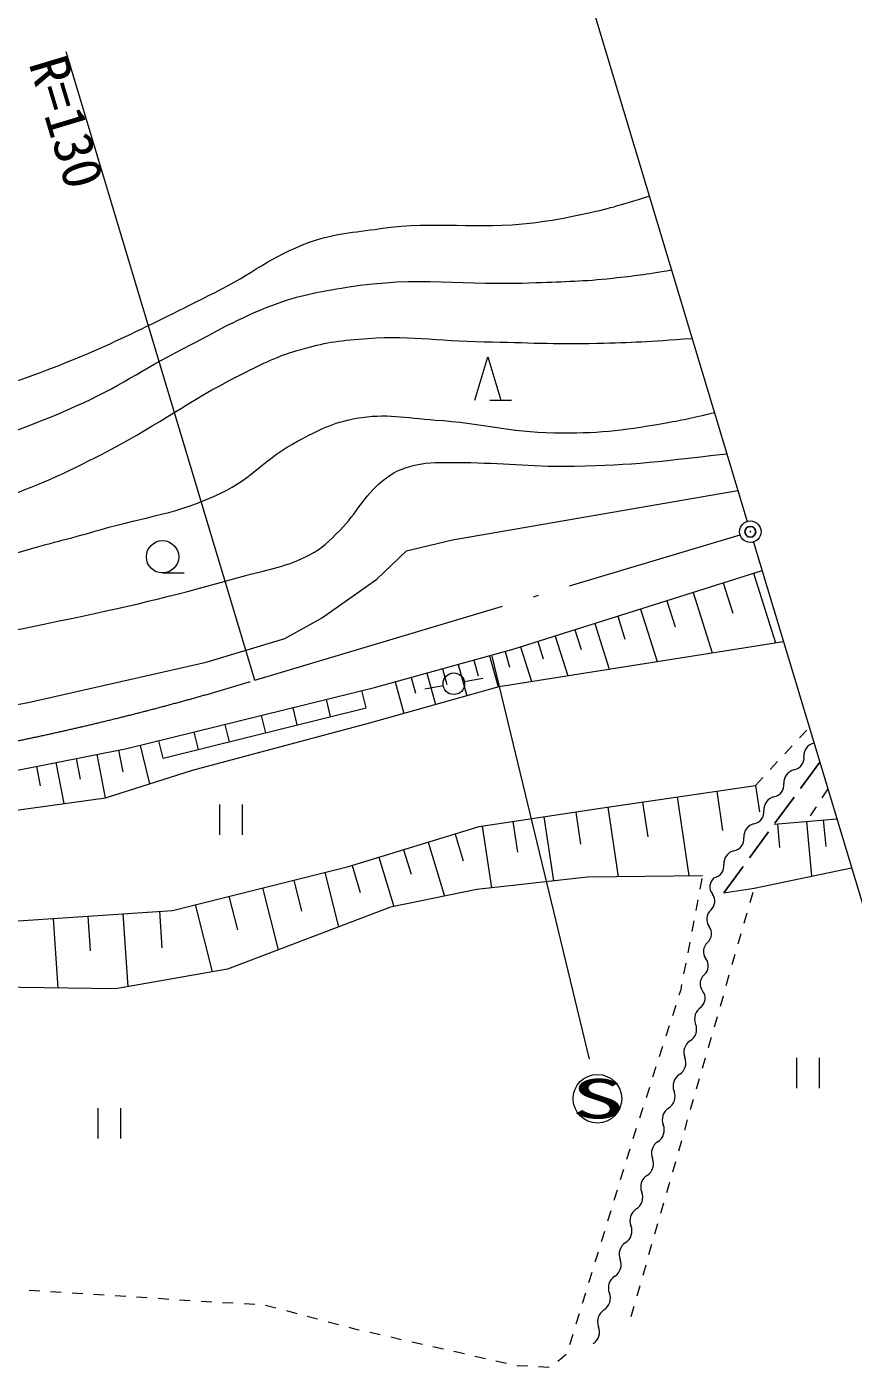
# Model space of a CAD drawing. Units: millimetres, scale not verified. Extents: x 40000 to 680000, y 20000 to 380000.
# Drawn here: x 326381 to 364732, y 263329 to 325550 of the extents above; entities that cross this region are included whole.
import ezdxf
from ezdxf.enums import TextEntityAlignment as Align

# ---------------------------------------------------------------- set-up
doc = ezdxf.new("R2010")
doc.units = ezdxf.units.MM
doc.header["$LTSCALE"] = 1000
doc.header["$PDMODE"] = 32
doc.header["$PDSIZE"] = 500
doc.linetypes.add('LONG_DASHED_DOTTED', pattern=[15.25, 12, -1.5, 0.25, -1.5])
for name, color, linetype, lineweight in [('M-BGD', 7, 'Continuous', 13), ('M-BMK', 7, 'LONG_DASHED_DOTTED', 13), ('M-STR-HTXT', 7, 'Continuous', 13), ('M-STR-STRC', 7, 'Continuous', 13)]:
    doc.layers.add(name, color=color, linetype=linetype, lineweight=lineweight)
doc.layers.add('M-OTRS', color=6, linetype='Continuous')
doc.styles.add('ＭＳ ゴシック', font='')
doc.styles.get('ＭＳ ゴシック').set_extended_font_data('MS Gothic')

msp = doc.modelspace()

# ---------------------------------------------------------------- linework, layer by layer
at = {"layer": 'M-BGD'}
for p, q in [((347175, 308223), (347775, 310223)), ((347775, 310223), (348375, 308223)), ((347875, 308223), (348875, 308223)), ((332679, 300198), (333679, 300198)), ((360109, 300185), (361131, 296956)), ((357302, 299296), (358191, 296490)), ((358705, 299741), (359150, 298337)), ((356082, 298910), (356468, 297690)), ((353802, 298188), (354138, 297128)), ((354862, 298524), (355635, 296084)), ((351820, 297561), (352112, 296639)), ((352742, 297852), (353413, 295732)), ((350098, 297015), (350351, 296214)), ((350899, 297269), (351482, 295426)), ((347855, 296352), (348253, 294908)), ((348578, 296551), (348777, 295829)), ((349297, 296762), (349804, 295160)), ((345674, 295751), (345875, 295022)), ((346403, 295952), (346803, 294500)), ((347129, 296152), (347329, 295426)), ((343478, 295146), (343882, 293680)), ((344211, 295348), (344413, 294615)), ((345706, 294963), (344855, 294805)), ((344944, 295550), (345346, 294091)), ((347540, 295302), (346689, 295145)), ((340269, 294326), (340466, 293529)), ((342130, 293941), (341932, 294737)), ((332715, 291605), (342130, 293941)), ((338721, 293944), (338918, 293145)), ((335573, 293166), (335771, 292364)), ((337261, 293583), (337459, 292782)), ((334138, 292811), (334337, 292008)), ((362235, 292539), (362575, 292906)), ((330634, 291965), (330832, 290959)), ((331634, 292193), (332074, 290410)), ((332715, 291605), (332515, 292410)), ((361556, 291805), (361896, 292172)), ((326824, 291215), (327002, 290314)), ((327724, 291392), (328100, 289489)), ((328676, 291580), (328864, 290628)), ((329628, 291767), (330024, 289755)), ((360877, 291071), (361217, 291438)), ((360198, 290337), (360538, 290704)), ((353001, 289274), (360198, 290337)), ((358403, 290072), (358673, 288239)), ((360198, 290337), (360379, 289112)), ((363553, 290178), (363281, 289758)), ((335319, 289447), (335319, 288047)), ((336369, 289447), (336369, 288047)), ((354957, 289563), (355195, 287950)), ((356570, 289801), (357111, 286136)), ((363009, 289339), (362737, 288919)), ((347382, 288424), (353001, 289274)), ((350373, 288876), (350822, 285905)), ((351858, 289101), (352083, 287615)), ((353344, 289325), (353820, 286098)), ((361062, 288529), (363971, 288790)), ((363346, 288734), (363457, 287503)), ((341308, 286571), (347382, 288424)), ((347511, 288443), (347944, 285581)), ((348942, 288660), (349158, 287229)), ((361220, 288543), (361318, 287449)), ((362572, 288664), (362800, 286120)), ((345007, 287699), (345769, 285199)), ((346257, 288080), (346638, 286830)), ((342723, 287002), (343419, 284718)), ((343865, 287351), (344213, 286209)), ((333139, 284536), (341308, 286571)), ((340209, 286297), (340840, 283763)), ((341473, 286621), (341854, 285372)), ((338767, 285938), (339126, 284496)), ((357626, 285519), (357719, 286010)), ((335762, 285190), (336152, 283627)), ((337326, 285579), (338044, 282696)), ((357439, 284536), (357533, 285027)), ((359949, 284899), (360087, 285380)), ((325030, 283990), (333139, 284536)), ((330836, 284381), (331065, 280988)), ((332533, 284495), (332647, 282799)), ((334199, 284800), (334978, 281674)), ((359673, 283938), (359811, 284419)), ((327599, 284163), (327817, 280926)), ((329217, 284272), (329327, 282653)), ((357253, 283554), (357346, 284045)), ((359397, 282977), (359535, 283458)), ((357067, 282571), (357160, 283062)), ((359121, 282016), (359259, 282496)), ((356880, 281589), (356974, 282080)), ((358844, 281055), (358983, 281535)), ((356663, 280614), (356742, 280859)), ((356742, 280859), (356787, 281097)), ((356358, 279662), (356511, 280138)), ((358568, 280094), (358706, 280574)), ((358292, 279132), (358430, 279613)), ((356052, 278710), (356205, 279186)), ((355747, 277757), (355899, 278234)), ((358016, 278171), (358154, 278652)), ((357740, 277210), (357878, 277691)), ((362108, 277687), (362108, 276287)), ((363158, 277687), (363158, 276287)), ((355441, 276805), (355594, 277281)), ((355135, 275853), (355288, 276329)), ((357464, 276249), (357602, 276730)), ((357188, 275288), (357326, 275768)), ((329681, 275352), (329681, 273952)), ((330731, 275352), (330731, 273952)), ((354830, 274901), (354983, 275377)), ((354646, 274329), (354677, 274425)), ((356912, 274327), (357050, 274807)), ((354529, 273947), (354646, 274329)), ((356636, 273366), (356774, 273846)), ((354235, 272992), (354382, 273470)), ((356360, 272404), (356498, 272885)), ((353940, 272036), (354087, 272514)), ((356084, 271443), (356222, 271924)), ((353646, 271080), (353793, 271558)), ((355808, 270482), (355946, 270963)), ((353352, 270124), (353499, 270602)), ((353057, 269169), (353205, 269647)), ((355532, 269521), (355670, 270002)), ((355255, 268560), (355393, 269041)), ((352763, 268213), (352910, 268691)), ((352469, 267257), (352616, 267735)), ((354979, 267599), (355117, 268079)), ((354703, 266638), (354841, 267118)), ((326483, 266904), (326982, 266873)), ((327481, 266841), (327980, 266810)), ((328479, 266778), (328978, 266747)), ((329477, 266715), (329976, 266684)), ((330475, 266652), (330974, 266620)), ((331473, 266589), (331972, 266557)), ((332471, 266526), (332970, 266494)), ((333469, 266463), (333968, 266431)), ((334467, 266400), (334966, 266370)), ((335465, 266339), (335965, 266309)), ((352175, 266302), (352322, 266779)), ((336464, 266278), (336963, 266248)), ((337461, 266212), (337944, 266084)), ((338427, 265955), (338910, 265826)), ((339393, 265697), (339877, 265568)), ((351880, 265346), (352027, 265824)), ((354427, 265677), (354565, 266157)), ((340360, 265439), (340843, 265311)), ((341326, 265182), (341582, 265114)), ((341582, 265114), (341811, 265062)), ((342299, 264951), (342787, 264841)), ((343274, 264731), (343762, 264620)), ((344250, 264510), (344737, 264399)), ((351586, 264390), (351733, 264868)), ((345225, 264289), (345713, 264179)), ((346200, 264068), (346688, 263958)), ((347176, 263848), (347663, 263737)), ((351021, 263616), (351408, 263933)), ((348151, 263627), (348639, 263517)), ((349127, 263413), (349626, 263385)), ((350126, 263357), (350625, 263329))]:
    msp.add_line(p, q, dxfattribs=at)
at = {"layer": 'M-BGD', "lineweight": 25}
for p, q in [((363180, 291417), (362284, 290195)), ((361988, 289792), (361101, 288582)), ((360805, 288179), (359918, 286969)), ((359623, 286566), (358727, 285344))]:
    msp.add_line(p, q, dxfattribs=at)
at = {"layer": 'M-BGD'}
for points in [[(300208, 297459), (306329, 296221), (318056, 295474), (319341, 294446), (320509, 293091), (326442, 294189), (334712, 296058), (338360, 297151), (340058, 298099), (342624, 299915), (344006, 301218), (346138, 301731), (359382, 304027)], [(195491, 279641), (207080, 279976), (218626, 279957), (225298, 279641), (230075, 279759), (232681, 280312), (236274, 282128), (239441, 282698), (242992, 283048), (251377, 283827), (267648, 285028), (281740, 285787), (294707, 286637), (307759, 288012), (320703, 290008), (331029, 292043), (342513, 294881), (349001, 296668), (360502, 300310)], [(267826, 283038), (270106, 283631), (279004, 284086), (286991, 284845), (295100, 285483), (304788, 286212), (308766, 286060), (312866, 286576), (316267, 287852), (330026, 289755), (334064, 291046), (342236, 293218), (348305, 294922), (361494, 297013)], [(358727, 285344), (360140, 285565), (364658, 286508)], [(357744, 286143), (352399, 286082), (347267, 285505), (343258, 284685), (335696, 281800), (330503, 280889), (321635, 281011), (315197, 280889), (309578, 279067), (297137, 274162)]]:
    msp.add_lwpolyline(points, dxfattribs=at)
for centre, radius in [((332679, 300948), 750), ((346197, 295054), 500)]:
    msp.add_circle(centre, radius, dxfattribs=at)
at = {"layer": 'M-BGD', "lineweight": 18}
for centre, radius, start, end in [((363027, 291733), 581, 101.30701, 185.54625), ((361871, 291621), 581, 281.30701, 5.54625), ((362099, 290482), 581, 101.30701, 185.54625), ((360942, 290369), 581, 281.30701, 5.54625), ((361170, 289230), 581, 101.30701, 185.54625), ((360014, 289118), 581, 281.30701, 5.54625), ((360242, 287979), 581, 101.30701, 185.54625), ((359086, 287867), 581, 281.30701, 5.54625), ((359313, 286727), 581, 101.30701, 185.54625), ((358157, 286615), 581, 281.30701, 5.54625), ((358631, 285631), 549, 130.91513, 217.66368), ((357761, 284959), 549, 310.91513, 37.66368), ((358481, 284129), 549, 130.91513, 217.66368), ((357611, 283458), 549, 310.91513, 37.66368), ((358330, 282628), 549, 130.91513, 217.66368), ((357461, 281957), 549, 310.91513, 37.66368), ((358180, 281127), 549, 130.91513, 217.66368), ((357311, 280456), 549, 310.91513, 37.66368), ((358007, 279502), 635, 122.02728, 202.43008), ((356833, 279018), 635, 302.02728, 22.43008), ((357507, 277941), 635, 122.02728, 202.43008), ((356333, 277457), 635, 302.02728, 22.43008), ((357006, 276380), 635, 122.02728, 202.43008), ((355832, 275895), 635, 302.02728, 22.43008), ((356506, 274819), 635, 122.02728, 202.43008), ((355332, 274334), 635, 302.02728, 22.43008), ((356006, 273257), 635, 122.02728, 202.43008), ((354832, 272773), 635, 302.02728, 22.43008), ((355505, 271696), 635, 122.02728, 202.43008), ((354331, 271211), 635, 302.02728, 22.43008), ((355005, 270135), 635, 122.02728, 202.43008), ((353831, 269650), 635, 302.02728, 22.43008), ((354504, 268573), 635, 122.02728, 202.43008), ((353330, 268089), 635, 302.02728, 22.43008), ((354004, 267012), 635, 122.02728, 202.43008), ((352830, 266528), 635, 302.02728, 22.43008), ((353504, 265451), 635, 122.02728, 202.43008), ((352330, 264966), 635, 302.02728, 22.43008)]:
    msp.add_arc(centre, radius, start, end, dxfattribs=at)
msp.add_open_spline([(323895, 308646), (324802, 308809), (325624, 308987), (326708, 309389), (330091, 310646), (331883, 311618), (335117, 313219), (336855, 314079), (337674, 314896), (339500, 315548), (340727, 315987), (341486, 315996), (342776, 316180), (345527, 316571), (347126, 316114), (349883, 316456), (350784, 316568), (351284, 316665), (352173, 316851), (353399, 317107), (353815, 317248), (355268, 317688)], degree=3, knots=[0, 0, 0, 0, 1, 1, 1, 2, 2, 2, 3, 3, 3, 4, 4, 4, 5, 5, 5, 6, 6, 6, 7, 7, 7, 7], dxfattribs=at)
at = {"layer": 'M-BGD'}
for points, knots in [([(294966, 308644), (296325, 307683), (296714, 307369), (297927, 306710), (298594, 306347), (298947, 306086), (299664, 305841), (300369, 305601), (300820, 305565), (301560, 305644), (302103, 305702), (302376, 305891), (302902, 306039), (303593, 306232), (303960, 306506), (304678, 306512), (305686, 306521), (306239, 306282), (307205, 305999), (308198, 305708), (308698, 305374), (309692, 305091), (310792, 304778), (311434, 304658), (312574, 304578), (314653, 304431), (315844, 304470), (317904, 304775), (319825, 305060), (320895, 305300), (322760, 305841), (325103, 306521), (326413, 306946), (328643, 307934), (330674, 308833), (331676, 309613), (333657, 310618), (335262, 311433), (336117, 311998), (337802, 312632), (339094, 313118), (339875, 313239), (341237, 313461), (344617, 314011), (346580, 313525), (350002, 313674), (351399, 313735), (352185, 313734), (353576, 313885), (354643, 314000), (355009, 314052), (356298, 314267)], [0, 0, 0, 0, 1, 1, 1, 2, 2, 2, 3, 3, 3, 4, 4, 4, 5, 5, 5, 6, 6, 6, 7, 7, 7, 8, 8, 8, 9, 9, 9, 10, 10, 10, 11, 11, 11, 12, 12, 12, 13, 13, 13, 14, 14, 14, 15, 15, 15, 16, 16, 16, 17, 17, 17, 17]), ([(293655, 308245), (295321, 306958), (295836, 306560), (297346, 305652), (298847, 304751), (299645, 304054), (301341, 303620), (301943, 303466), (302307, 303509), (302929, 303503), (303833, 303494), (304343, 303666), (305242, 303573), (306135, 303481), (306588, 303184), (307438, 302896), (308562, 302514), (309143, 302156), (310288, 301845), (311566, 301497), (312328, 301438), (313652, 301424), (315935, 301400), (317214, 301676), (319460, 302086), (321749, 302504), (323022, 302854), (325207, 303651), (327237, 304392), (328340, 304912), (330253, 305917), (332631, 307167), (333814, 308138), (336210, 309351), (337238, 309872), (337817, 310186), (338920, 310519), (340013, 310849), (340656, 310959), (341793, 311057), (344062, 311252), (345345, 310969), (347622, 310930), (349656, 310895), (350797, 310813), (352831, 310860), (354561, 310900), (355145, 310935), (357256, 311087)], [0, 0, 0, 0, 1, 1, 1, 2, 2, 2, 3, 3, 3, 4, 4, 4, 5, 5, 5, 6, 6, 6, 7, 7, 7, 8, 8, 8, 9, 9, 9, 10, 10, 10, 11, 11, 11, 12, 12, 12, 13, 13, 13, 14, 14, 14, 15, 15, 15, 16, 16, 16, 16]), ([(62209, 295614), (64055, 295452), (64605, 295418), (66143, 295415), (68029, 295410), (69075, 295787), (70960, 295730), (72975, 295670), (74083, 295345), (76092, 295178), (78355, 294989), (79632, 294694), (81896, 294862), (84671, 295068), (86204, 295495), (88884, 296244), (91041, 296847), (92268, 297220), (94253, 298257), (95569, 298945), (96261, 299444), (97372, 300429), (98678, 301586), (99248, 302402), (100491, 303626), (101322, 304446), (101597, 305204), (102662, 305679), (103621, 306107), (104322, 306022), (105347, 305798), (107335, 305364), (108261, 304515), (110006, 303469), (112082, 302224), (112933, 300992), (115138, 299994), (117313, 299010), (118678, 298795), (121021, 298336), (123409, 297868), (124786, 297765), (127219, 297704), (130227, 297630), (131924, 297677), (134918, 297981), (136853, 298177), (137877, 298710), (139813, 298889), (140735, 298974), (141260, 298969), (142182, 298889), (143632, 298762), (144431, 298561), (145854, 298257), (149312, 297520), (151128, 296539), (154625, 296022), (156901, 295685), (158198, 295462), (160497, 295555), (162810, 295648), (164088, 295956), (166368, 296355), (168705, 296765), (169944, 297412), (172307, 297623), (174574, 297826), (175868, 297478), (178111, 297089), (183004, 296242), (185490, 294659), (190360, 293687), (193883, 292983), (195879, 292618), (199462, 292352), (202919, 292096), (204870, 292199), (208336, 292219), (216051, 292263), (220384, 292090), (228086, 292552), (229339, 292627), (230046, 292638), (231288, 292819), (233074, 293079), (234077, 293242), (235825, 293687), (238654, 294405), (240132, 295185), (242965, 295888), (244238, 296204), (244994, 296167), (246301, 296289), (250638, 296693), (253097, 296463), (257443, 296756), (260209, 296942), (261781, 296901), (264516, 297356), (266825, 297740), (268136, 298093), (270254, 299091), (271731, 299787), (272460, 300385), (273744, 301395), (275331, 302645), (276057, 303538), (277601, 304840), (278951, 305977), (279578, 306824), (281134, 307657), (282288, 308274), (283067, 308390), (284368, 308529), (286717, 308782), (288074, 308357), (290373, 307811), (292076, 307406), (292933, 306837), (294479, 306015), (296381, 305002), (297246, 304103), (299070, 302955), (300709, 301924), (301588, 301264), (303334, 300428), (304708, 299770), (305489, 299378), (306966, 299007), (309306, 298419), (310674, 298207), (313086, 298178), (315570, 298148), (316946, 298627), (319363, 299204), (322130, 299865), (323616, 300474), (326351, 301257), (327689, 301640), (328450, 301814), (329786, 302205), (331981, 302848), (333330, 302910), (335392, 303902), (336903, 304630), (337459, 305534), (338945, 306311), (339958, 306840), (340544, 307179), (341669, 307377), (343082, 307625), (343909, 307392), (345341, 307298), (347507, 307155), (348697, 306740), (350868, 306706), (352834, 306674), (353946, 306797), (355882, 307140), (356829, 307308), (357170, 307366), (358291, 307649)], [0, 0, 0, 0, 1, 1, 1, 2, 2, 2, 3, 3, 3, 4, 4, 4, 5, 5, 5, 6, 6, 6, 7, 7, 7, 8, 8, 8, 9, 9, 9, 10, 10, 10, 11, 11, 11, 12, 12, 12, 13, 13, 13, 14, 14, 14, 15, 15, 15, 16, 16, 16, 17, 17, 17, 18, 18, 18, 19, 19, 19, 20, 20, 20, 21, 21, 21, 22, 22, 22, 23, 23, 23, 24, 24, 24, 25, 25, 25, 26, 26, 26, 27, 27, 27, 28, 28, 28, 29, 29, 29, 30, 30, 30, 31, 31, 31, 32, 32, 32, 33, 33, 33, 34, 34, 34, 35, 35, 35, 36, 36, 36, 37, 37, 37, 38, 38, 38, 39, 39, 39, 40, 40, 40, 41, 41, 41, 42, 42, 42, 43, 43, 43, 44, 44, 44, 45, 45, 45, 46, 46, 46, 47, 47, 47, 48, 48, 48, 49, 49, 49, 50, 50, 50, 51, 51, 51, 52, 52, 52, 53, 53, 53, 54, 54, 54, 54]), ([(308336, 296093), (308597, 296237), (308695, 296275), (308936, 296363), (309397, 296532), (309684, 296548), (310174, 296574), (311705, 296653), (312566, 296521), (314099, 296527), (316464, 296535), (317794, 296525), (320149, 296737), (323394, 297030), (325194, 297409), (328383, 298075), (331599, 298747), (333388, 299196), (336552, 300079), (337707, 300401), (338408, 300474), (339472, 301026), (340110, 301357), (340406, 301662), (340909, 302176), (341738, 303022), (341975, 303719), (342886, 304476), (343383, 304889), (343750, 305037), (344378, 305195), (345107, 305379), (345548, 305315), (346300, 305321), (348242, 305336), (349327, 305149), (351269, 305157), (354246, 305170), (355298, 305336), (358869, 305730)], [0, 0, 0, 0, 1, 1, 1, 2, 2, 2, 3, 3, 3, 4, 4, 4, 5, 5, 5, 6, 6, 6, 7, 7, 7, 8, 8, 8, 9, 9, 9, 10, 10, 10, 11, 11, 11, 12, 12, 12, 13, 13, 13, 13])]:
    msp.add_open_spline(points, degree=3, knots=knots, dxfattribs=at)
at = {"layer": 'M-BMK'}
msp.add_line((336962, 295214), (359480, 301968), dxfattribs=at)
at = {"layer": 'M-BMK', "linetype": 'Continuous'}
msp.add_circle((359959, 302112), 500, dxfattribs=at)
at = {"layer": 'M-BMK'}
msp.add_arc((300519, 415048), 125253, 274.34793, 286.91526, dxfattribs=at)
at = {"layer": 'M-OTRS'}
msp.add_point((359959, 302112), dxfattribs=at)
at = {"layer": 'M-STR-HTXT'}
for p, q in [((349381, 337233), (359815, 302590)), ((336962, 295214), (328213, 324381)), ((360103, 301633), (368904, 272411))]:
    msp.add_line(p, q, dxfattribs=at)
at = {"layer": 'M-STR-STRC'}
msp.add_line((347963, 296342), (352473, 277624), dxfattribs=at)
msp.add_circle((352864, 275791), 1128, dxfattribs=at)

# ---------------------------------------------------------------- texts
at = {"layer": 'M-STR-HTXT', "style": 'ＭＳ ゴシック'}
msp.add_text('R=130', height=1833, rotation=286.697, dxfattribs=at).set_placement((328213, 324381), align=Align.TOP_LEFT)
at = {"layer": 'M-STR-STRC', "style": 'ＭＳ ゴシック', "width": 2}
msp.add_text('S', height=1833, dxfattribs=at).set_placement((352881, 275793), align=Align.MIDDLE_CENTER)

doc.saveas('drawing.dxf')
